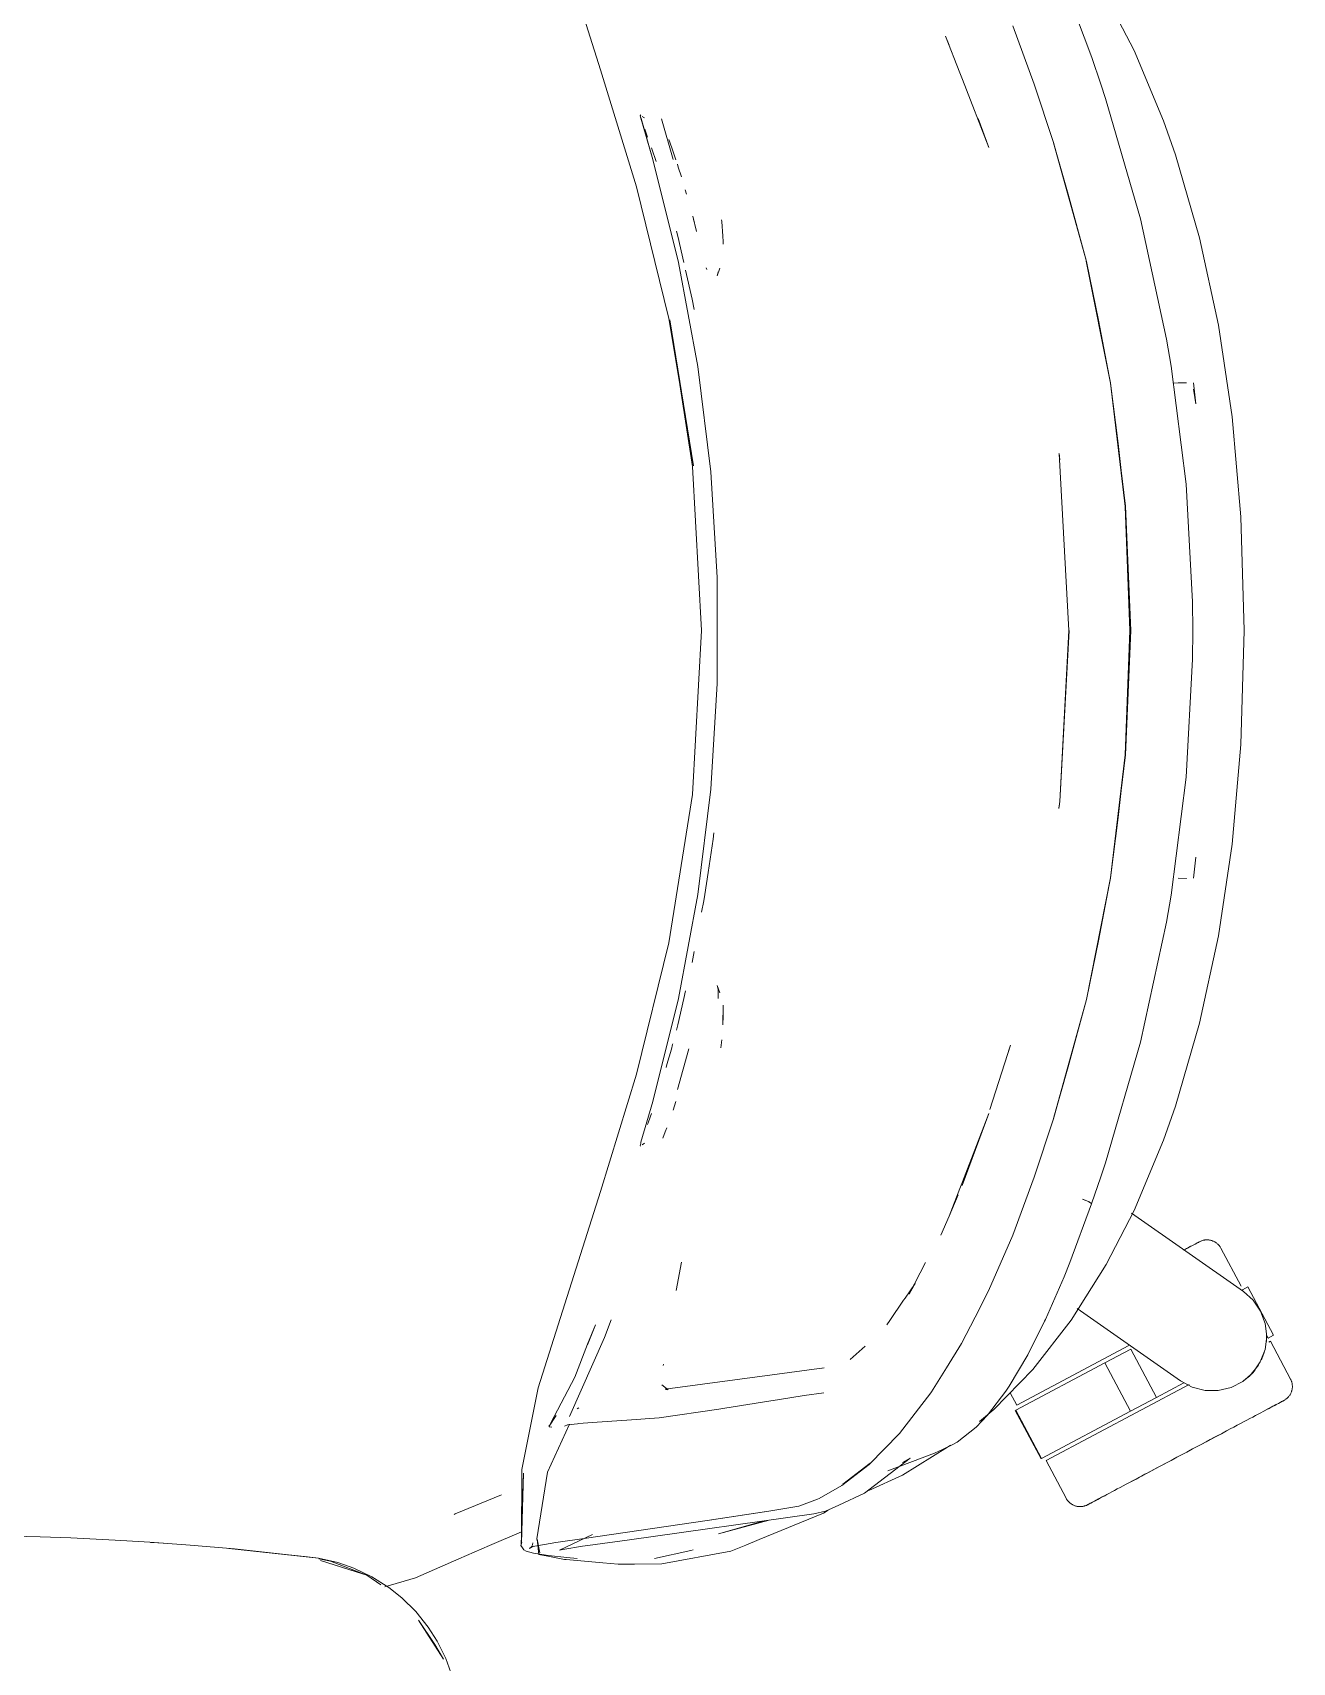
# Model space of a CAD drawing. Header units: millimetres. Extents: x 155927 to 295199, y -4084 to 97293.
# Drawn here: x 201670.8 to 201993.1, y 11062.7 to 11479.9 of the extents above; entities that cross this region are included whole.
import ezdxf

# ---------------------------------------------------------------- set-up
doc = ezdxf.new("R2010")
doc.units = ezdxf.units.MM
doc.header["$MEASUREMENT"] = 0
doc.layers.add('G-IMPT', color=8, linetype='CONTINUOUS', lineweight=9)
doc.layers.add('I-FURN', color=8, linetype='CONTINUOUS', lineweight=9)

msp = doc.modelspace()

# ---------------------------------------------------------------- linework, layer by layer
at = {"layer": 'G-IMPT'}
for p, q in [((201816.13, 11470.41), (201800.14, 11520.65)), ((201952.6, 11475.29), (201945.51, 11489.07)), ((201941.79, 11473.5), (201936.19, 11488.57)), ((201927.02, 11466.72), (201921.56, 11481.6)), ((201908.06, 11469.64), (201904.33, 11478.96)), ((201904.33, 11478.96), (201905.33, 11476.72)), ((201941.79, 11473.5), (201944.13, 11466.67)), ((201960.12, 11457.32), (201952.6, 11475.29)), ((201825.31, 11440.43), (201816.13, 11470.41)), ((201908.72, 11467.91), (201908.06, 11469.64)), ((201915.43, 11450.46), (201908.72, 11467.91)), ((201927.02, 11466.72), (201932.03, 11451.8)), ((201945.33, 11463.07), (201944.13, 11466.67)), ((201945.33, 11463.07), (201954.27, 11432.24)), ((201826.27, 11458.6), (201826.41, 11458.85)), ((201829.54, 11447.38), (201826.27, 11458.6)), ((201829.54, 11447.38), (201826.43, 11458.2)), ((201826.48, 11457.91), (201826.43, 11458.2)), ((201829.54, 11447.38), (201826.48, 11457.91)), ((201827.36, 11458.06), (201826.75, 11458.45)), ((201827.36, 11458.06), (201827.15, 11458.21)), ((201834.74, 11447.38), (201831.7, 11457.81)), ((201915.43, 11450.46), (201912.71, 11457.89)), ((201960.12, 11457.32), (201963.19, 11448.58)), ((201827.82, 11454.13), (201827.42, 11455.2)), ((201828.16, 11453.16), (201827.82, 11454.13)), ((201833.61, 11452.56), (201834.37, 11450.4)), ((201935.76, 11438.55), (201931.99, 11451.71)), ((201940.41, 11421.3), (201931.99, 11451.71)), ((201940.41, 11421.3), (201932.03, 11451.8)), ((201829.15, 11450.41), (201829.44, 11449.61)), ((201830.17, 11447.38), (201829.44, 11449.61)), ((201836.09, 11421.06), (201829.54, 11447.38)), ((201830.17, 11447.38), (201830.32, 11446.92)), ((201834.63, 11449.68), (201834.37, 11450.4)), ((201834.63, 11449.68), (201835.4, 11447.37)), ((201963.19, 11448.58), (201969.37, 11427.34)), ((201835.78, 11446.24), (201836.02, 11445.46)), ((201836.02, 11445.46), (201836.81, 11442.97)), ((201825.31, 11440.43), (201833.63, 11406.75)), ((201837.8, 11439.67), (201838.13, 11438.55)), ((201935.76, 11438.55), (201940.41, 11421.3)), ((201839.71, 11432.88), (201840.71, 11429.02)), ((201839.71, 11432.88), (201840.1, 11431.35)), ((201847.13, 11431.53), (201847.1, 11432.01)), ((201847.41, 11427.82), (201847.13, 11431.53)), ((201960.94, 11401.45), (201954.27, 11432.24)), ((201835.86, 11427.8), (201835.52, 11429.08)), ((201837.41, 11421.05), (201835.86, 11427.8)), ((201847.41, 11427.82), (201847.51, 11426.45)), ((201847.51, 11425.75), (201847.51, 11426.45)), ((201969.37, 11427.34), (201974.18, 11404.98)), ((201836.09, 11421.06), (201841.02, 11394.4)), ((201839.57, 11411.65), (201837.86, 11419.07)), ((201843.31, 11419.26), (201843.17, 11419.67)), ((201845.98, 11417.66), (201846.66, 11419.61)), ((201845.98, 11417.66), (201846.19, 11418.71)), ((201946.59, 11390.18), (201940.37, 11421.42)), ((201940.37, 11421.42), (201946.58, 11390.25)), ((201940.41, 11421.3), (201943.49, 11406.28)), ((201840.04, 11409.02), (201839.57, 11411.65)), ((201833.63, 11406.75), (201839.88, 11369.01)), ((201839.62, 11368.83), (201833.89, 11406.37)), ((201839.88, 11369.01), (201833.89, 11406.37)), ((201946.59, 11390.18), (201943.49, 11406.28)), ((201962.12, 11394.53), (201960.94, 11401.45)), ((201977.67, 11381.56), (201974.18, 11404.98)), ((201841.02, 11394.4), (201844.32, 11367.48)), ((201965.94, 11364.36), (201962.12, 11394.53)), ((201950.41, 11358.66), (201946.58, 11390.25)), ((201948.53, 11374.7), (201946.59, 11390.18)), ((201950.37, 11358.62), (201946.59, 11390.18)), ((201962.67, 11390.17), (201963.92, 11390.22)), ((201966.01, 11390.29), (201963.92, 11390.22)), ((201966.01, 11390.29), (201965.9, 11390.29)), ((201967.77, 11390.26), (201968.42, 11384.85)), ((201967.85, 11388.61), (201968.42, 11384.85)), ((201979.93, 11355.99), (201977.67, 11381.56)), ((201933.37, 11372.12), (201933.41, 11371.88)), ((201935.92, 11326.85), (201933.42, 11372.19)), ((201933.42, 11372.19), (201933.65, 11370.57)), ((201948.53, 11374.7), (201950.37, 11358.62)), ((201839.62, 11368.83), (201841.98, 11326.85)), ((201933.65, 11370.57), (201933.41, 11371.88)), ((201845.97, 11340.41), (201844.32, 11367.48)), ((201967.55, 11334.16), (201965.94, 11364.36)), ((201950.37, 11358.62), (201951.05, 11343.73)), ((201950.37, 11358.62), (201951.51, 11326.85)), ((201951.74, 11326.85), (201950.41, 11358.66)), ((201980.78, 11326.85), (201979.93, 11355.99)), ((201951.05, 11343.73), (201951.51, 11326.85)), ((201845.97, 11313.29), (201845.97, 11340.41)), ((201967.55, 11334.16), (201967.65, 11326.85)), ((201839.62, 11284.86), (201841.98, 11326.85)), ((201935.97, 11326.85), (201933.65, 11283.12)), ((201935.92, 11326.85), (201933.65, 11283.12)), ((201950.37, 11295.07), (201951.51, 11326.85)), ((201950.41, 11295.03), (201951.74, 11326.85)), ((201951.05, 11309.96), (201951.51, 11326.85)), ((201967.55, 11319.53), (201967.65, 11326.85)), ((201979.93, 11297.7), (201980.78, 11326.85)), ((201967.55, 11319.53), (201965.94, 11289.33)), ((201845.97, 11313.29), (201844.32, 11286.21)), ((201951.05, 11309.96), (201950.37, 11295.07)), ((201977.67, 11272.13), (201979.93, 11297.7)), ((201950.41, 11295.03), (201946.58, 11263.44)), ((201950.37, 11295.07), (201946.59, 11263.52)), ((201950.37, 11295.07), (201948.53, 11278.99)), ((201965.94, 11289.33), (201962.12, 11259.16)), ((201833.63, 11246.94), (201839.62, 11284.86)), ((201841.02, 11259.3), (201844.32, 11286.21)), ((201933.37, 11281.57), (201933.41, 11281.81)), ((201933.65, 11283.12), (201933.38, 11281.34)), ((201933.65, 11283.12), (201933.41, 11281.81)), ((201946.59, 11263.52), (201948.53, 11278.99)), ((201843.64, 11264.92), (201844.94, 11273.45)), ((201844.94, 11273.45), (201845.12, 11275.11)), ((201974.18, 11248.71), (201977.67, 11272.13)), ((201967.77, 11263.43), (201968.42, 11268.85)), ((201843.64, 11264.92), (201842.79, 11259.3)), ((201940.41, 11232.39), (201946.59, 11263.52)), ((201946.59, 11263.52), (201943.49, 11247.41)), ((201940.41, 11232.39), (201946.58, 11263.44)), ((201963.92, 11263.47), (201966.01, 11263.4)), ((201966.01, 11263.4), (201965.9, 11263.4)), ((201836.09, 11232.63), (201841.02, 11259.3)), ((201841.99, 11254.77), (201842.54, 11257.67)), ((201842.79, 11259.3), (201842.54, 11257.67)), ((201962.12, 11259.16), (201960.94, 11252.24)), ((201954.27, 11221.45), (201960.94, 11252.24)), ((201833.63, 11246.94), (201825.31, 11213.26)), ((201940.41, 11232.39), (201943.49, 11247.41)), ((201969.37, 11226.35), (201974.18, 11248.71)), ((201840.06, 11244.66), (201839.53, 11241.85)), ((201837.86, 11234.62), (201837.41, 11232.64)), ((201846.19, 11234.99), (201845.98, 11236.03)), ((201845.98, 11236.03), (201846.66, 11234.08)), ((201846.19, 11234.99), (201846.22, 11232.68)), ((201836.09, 11232.63), (201829.54, 11206.31)), ((201835.86, 11225.89), (201837.41, 11232.64)), ((201846.24, 11232.82), (201846.22, 11232.68)), ((201847.52, 11230.98), (201847.43, 11225.92)), ((201847.52, 11230.98), (201847.51, 11228.19)), ((201940.41, 11232.39), (201931.99, 11201.98)), ((201940.41, 11232.39), (201932.03, 11201.89)), ((201935.76, 11215.14), (201940.41, 11232.39)), ((201847.43, 11225.92), (201847.51, 11228.19)), ((201963.19, 11205.11), (201969.37, 11226.35)), ((201835.86, 11225.89), (201835.52, 11224.6)), ((201847.12, 11222.13), (201846.9, 11220.03)), ((201834.24, 11219.73), (201833.12, 11215.74)), ((201834.24, 11219.73), (201834.56, 11220.87)), ((201834.56, 11220.87), (201834.6, 11221.05)), ((201835.83, 11209.41), (201838.74, 11219.8)), ((201920.96, 11220.7), (201915.71, 11204.22)), ((201920.96, 11220.7), (201919.89, 11217.27)), ((201954.27, 11221.45), (201945.33, 11190.62)), ((201833.12, 11215.74), (201832.92, 11215.05)), ((201935.76, 11215.14), (201931.99, 11201.98)), ((201816.13, 11183.29), (201825.31, 11213.26)), ((201829.54, 11206.31), (201826.47, 11195.88)), ((201835.38, 11206.32), (201834.66, 11204.1)), ((201963.19, 11205.11), (201960.12, 11196.37)), ((201828.38, 11201.11), (201828.14, 11200.45)), ((201828.38, 11201.11), (201829.13, 11203.21)), ((201915.43, 11203.23), (201908.61, 11184.82)), ((201915.43, 11203.23), (201908.72, 11185.78)), ((201932.03, 11201.89), (201927.02, 11186.97)), ((201832.67, 11198.56), (201832.06, 11196.9)), ((201832.67, 11198.56), (201833.04, 11199.57)), ((201826.27, 11195.09), (201826.33, 11195.31)), ((201826.36, 11194.85), (201826.27, 11195.09)), ((201826.33, 11195.31), (201826.4, 11195.61)), ((201826.4, 11195.61), (201826.47, 11195.88)), ((201827.36, 11195.63), (201826.75, 11195.24)), ((201827.36, 11195.63), (201827.15, 11195.48)), ((201960.12, 11196.37), (201952.6, 11178.4)), ((201945.33, 11190.62), (201944.13, 11187.02)), ((201908.72, 11185.78), (201908.06, 11184.05)), ((201921.56, 11172.09), (201927.02, 11186.97)), ((201941.73, 11180.08), (201944.13, 11187.02)), ((201816.13, 11183.29), (201800.14, 11133.04)), ((201905.33, 11176.97), (201908.06, 11184.05)), ((201905.33, 11176.97), (201907.64, 11182.42)), ((201936.19, 11165.12), (201941.76, 11180.09)), ((201940.5, 11180.87), (201939.44, 11181.29)), ((201939.44, 11181.29), (201940.03, 11181.07)), ((201940.5, 11180.87), (201940.03, 11181.07)), ((201940.5, 11180.87), (201941.14, 11180.59)), ((201940.5, 11180.87), (201941.32, 11180.49)), ((201941.14, 11180.59), (201941.32, 11180.49)), ((201941.73, 11180.22), (201941.32, 11180.49)), ((201941.32, 11180.49), (201941.72, 11180.26)), ((201941.73, 11180.22), (201941.72, 11180.26)), ((201941.76, 11180.09), (201941.73, 11180.22)), ((201941.73, 11180.22), (201941.73, 11180.08)), ((201903.14, 11172.13), (201905.33, 11176.97)), ((201945.51, 11164.62), (201952.6, 11178.4)), ((201921.56, 11172.09), (201915.39, 11157.87)), ((201836.85, 11165.17), (201835.44, 11157.92)), ((201899.26, 11165.08), (201895.08, 11156.98)), ((201934.71, 11161.44), (201936.19, 11165.12)), ((201936.54, 11150.33), (201945.51, 11164.62)), ((201896.58, 11159.75), (201894.02, 11156)), ((201896.58, 11159.75), (201895.08, 11156.98)), ((201929.94, 11150.48), (201934.71, 11161.44)), ((201893.63, 11155.42), (201890.13, 11150.28)), ((201894.02, 11156), (201893.63, 11155.42)), ((201912, 11151.14), (201915.39, 11157.87)), ((201912, 11151.14), (201908.43, 11144.35)), ((201814.84, 11149.13), (201812.81, 11144.02)), ((201812.81, 11144.02), (201814.61, 11148.56)), ((201812.82, 11144.23), (201814.84, 11149.13)), ((201818.86, 11150.45), (201817.12, 11145.87)), ((201890.13, 11150.28), (201889.38, 11149.18)), ((201929.94, 11150.48), (201925.41, 11141.43)), ((201929.72, 11150.04), (201925.41, 11141.43)), ((201929.94, 11150.48), (201925.72, 11142.03)), ((201936.54, 11150.33), (201926.73, 11137.73)), ((201929.72, 11150.04), (201929.94, 11150.48)), ((201817.12, 11145.87), (201808.19, 11125.71)), ((201809.57, 11135.76), (201812.82, 11144.23)), ((201883.86, 11143.65), (201879.95, 11140.31)), ((201904.66, 11138.12), (201908.43, 11144.35)), ((201832.17, 11138.7), (201832.22, 11139.05)), ((201925.41, 11141.43), (201920.68, 11133.43)), ((201925.41, 11141.43), (201925.72, 11142.03)), ((201809.57, 11135.76), (201804.29, 11125.65)), ((201860.01, 11136.37), (201832.67, 11132.64)), ((201860.01, 11136.37), (201873.36, 11138.15)), ((201873.36, 11138.15), (201872.89, 11138.01)), ((201904.66, 11138.12), (201900.78, 11132.02)), ((201916.77, 11127.43), (201926.73, 11137.73)), ((201800.14, 11133.04), (201795.95, 11112.09)), ((201831.82, 11133.75), (201833.38, 11132.51)), ((201832.67, 11132.64), (201832.94, 11132.59)), ((201833.17, 11132.55), (201832.94, 11132.59)), ((201868.2, 11131.02), (201861.36, 11129.96)), ((201868.2, 11131.02), (201873.27, 11131.76)), ((201892.59, 11121.33), (201900.61, 11131.77)), ((201900.61, 11131.77), (201900.78, 11132.02)), ((201915.1, 11126.01), (201919.82, 11132.14)), ((201919.82, 11132.14), (201920.68, 11133.43)), ((201802.94, 11123.2), (201804.78, 11125.9)), ((201810.57, 11127.88), (201810.13, 11127.61)), ((201831.16, 11125.37), (201846.38, 11127.58)), ((201846.38, 11127.58), (201847.93, 11127.83)), ((201847.93, 11127.83), (201859.7, 11129.69)), ((201861.36, 11129.96), (201859.7, 11129.69)), ((201915.1, 11126.01), (201912.21, 11122.99)), ((201913.1, 11124.43), (201916.77, 11127.43)), ((201802.58, 11111.39), (201808.16, 11123.68)), ((201802.94, 11123.2), (201802.9, 11123.36)), ((201802.94, 11123.2), (201804.29, 11125.65)), ((201802.96, 11123.07), (201802.94, 11123.2)), ((201803.65, 11122.92), (201802.96, 11123.07)), ((201806.92, 11123.23), (201807.69, 11123.51)), ((201807.75, 11123.53), (201807.69, 11123.51)), ((201810.21, 11123.81), (201807.75, 11123.53)), ((201810.21, 11123.81), (201810.58, 11123.86)), ((201813.99, 11124.11), (201810.58, 11123.86)), ((201813.99, 11124.11), (201822.84, 11124.74)), ((201831.08, 11125.36), (201822.84, 11124.74)), ((201831.16, 11125.37), (201831.08, 11125.36)), ((201907.34, 11119.13), (201912.21, 11122.99)), ((201884.85, 11113.43), (201892.59, 11121.33)), ((201904.85, 11117.82), (201893.4, 11110.7)), ((201906.21, 11118.51), (201903.77, 11117.34)), ((201904.85, 11117.82), (201905.62, 11118.32)), ((201906.21, 11118.51), (201907.34, 11119.13)), ((201884.85, 11113.43), (201877.89, 11108.01)), ((201878.11, 11108.34), (201885.06, 11113.74)), ((201885.06, 11113.74), (201881.49, 11110.93)), ((201895.29, 11114.99), (201883.64, 11106.07)), ((201889.63, 11111.76), (201901.54, 11116.27)), ((201895.29, 11114.99), (201893.34, 11113.87)), ((201903.77, 11117.34), (201901.54, 11116.27)), ((201796.38, 11111.2), (201795.8, 11092.76)), ((201795.95, 11112.09), (201795.9, 11093.22)), ((201796.38, 11111.2), (201795.9, 11093.22)), ((201802.58, 11111.39), (201799.86, 11094.34)), ((201878.11, 11108.34), (201881.49, 11110.93)), ((201893.4, 11110.7), (201884.77, 11106.72)), ((201790.8, 11105.66), (201778.95, 11100.73)), ((201877.89, 11108.01), (201872.05, 11104.72)), ((201883.64, 11106.07), (201877.06, 11103.01)), ((201843.4, 11099.06), (201858.59, 11101.39)), ((201844.01, 11099.16), (201859.17, 11101.46)), ((201844.01, 11099.16), (201858.59, 11101.39)), ((201873.14, 11100.95), (201856.69, 11094.16)), ((201866.84, 11102.76), (201859.17, 11101.46)), ((201871.63, 11104.51), (201866.84, 11102.76)), ((201870.71, 11100.79), (201873.7, 11101.44)), ((201871.63, 11104.51), (201872.05, 11104.72)), ((201874.31, 11101.73), (201873.14, 11100.95)), ((201877.06, 11103.01), (201873.7, 11101.44)), ((201778.68, 11100.63), (201778.95, 11100.73)), ((201843.4, 11099.06), (201812.53, 11094.51)), ((201823.49, 11094.12), (201870.71, 11100.79)), ((201846.29, 11095.67), (201859.23, 11099.17)), ((201846.29, 11095.67), (201858.01, 11098.98)), ((201660.46, 11095.18), (201672.77, 11094.89)), ((201680.65, 11094.59), (201672.77, 11094.89)), ((201680.65, 11094.59), (201691.95, 11094.06)), ((201700.83, 11093.49), (201691.95, 11094.06)), ((201700.83, 11093.49), (201711.11, 11092.77)), ((201702.87, 11093.36), (201700.96, 11093.45)), ((201702.87, 11093.36), (201704.29, 11093.22)), ((201722.51, 11091.78), (201711.11, 11092.77)), ((201779.91, 11089.21), (201787.74, 11092.63)), ((201787.74, 11092.63), (201795.91, 11096.19)), ((201795.77, 11092.64), (201795.96, 11093.5)), ((201795.77, 11092.64), (201796.17, 11092.07)), ((201795.8, 11092.76), (201795.9, 11093.22)), ((201795.9, 11093.22), (201795.94, 11093.39)), ((201795.96, 11093.5), (201795.94, 11093.39)), ((201799.03, 11092.46), (201797.93, 11091.9)), ((201798.41, 11092.29), (201804.68, 11093.4)), ((201799.03, 11092.46), (201798.41, 11092.29)), ((201798.75, 11092.83), (201798.43, 11092.29)), ((201798.75, 11092.83), (201798.83, 11093.33)), ((201800.55, 11090.76), (201799.86, 11094.34)), ((201800.55, 11090.76), (201799.92, 11094.3)), ((201799.92, 11094.3), (201800.31, 11090.35)), ((201812.53, 11094.51), (201804.68, 11093.4)), ((201814.08, 11095.49), (201805.64, 11091.49)), ((201806.51, 11091.63), (201811.53, 11092.46)), ((201811.53, 11092.46), (201812.83, 11092.68)), ((201823.49, 11094.12), (201812.83, 11092.68)), ((201849.47, 11091.17), (201853.33, 11092.77)), ((201856.69, 11094.16), (201853.33, 11092.77)), ((201743.95, 11089.43), (201720.99, 11091.88)), ((201720.99, 11091.88), (201741.13, 11089.76)), ((201743.95, 11089.43), (201722.51, 11091.78)), ((201743.95, 11089.43), (201741.13, 11089.76)), ((201743.95, 11089.43), (201748.91, 11088.27)), ((201744.02, 11089.21), (201747.08, 11088.63)), ((201756.3, 11085.03), (201744.44, 11088.84)), ((201753.59, 11085.93), (201744.44, 11088.84)), ((201747.08, 11088.63), (201756.3, 11085.03)), ((201768.78, 11084.35), (201779.91, 11089.21)), ((201796.54, 11091.57), (201796.17, 11092.07)), ((201796.54, 11091.57), (201797.08, 11091.25)), ((201798.94, 11090.7), (201797.08, 11091.25)), ((201798.43, 11092.29), (201797.93, 11091.9)), ((201802.22, 11090.17), (201798.94, 11090.7)), ((201802.63, 11089.91), (201800.31, 11090.35)), ((201802.22, 11090.17), (201802.83, 11090.09)), ((201802.63, 11089.91), (201806.88, 11089.1)), ((201807.52, 11089.57), (201802.83, 11090.09)), ((201805.64, 11091.49), (201806.51, 11091.63)), ((201807.35, 11089.05), (201806.88, 11089.1)), ((201816.68, 11088.25), (201807.35, 11089.05)), ((201807.52, 11089.57), (201810.11, 11089.36)), ((201829.91, 11089.35), (201839.21, 11091.39)), ((201831.77, 11087.94), (201849.47, 11091.17)), ((201839.21, 11091.39), (201839.79, 11091.54)), ((201753.04, 11086.82), (201748.91, 11088.27)), ((201757.62, 11084.63), (201753.04, 11086.82)), ((201756.3, 11085.03), (201753.59, 11085.93)), ((201756.3, 11085.03), (201759.88, 11082.61)), ((201757.62, 11084.63), (201761.95, 11081.9)), ((201768.78, 11084.35), (201760.96, 11082.09)), ((201816.68, 11088.25), (201820.63, 11087.91)), ((201820.63, 11087.91), (201824.8, 11087.91)), ((201831.77, 11087.94), (201824.8, 11087.91)), ((201765.25, 11079.28), (201761.95, 11081.9)), ((201768.86, 11075.73), (201765.25, 11079.28)), ((201768.86, 11075.73), (201772.05, 11071.76)), ((201775.91, 11063.6), (201769.59, 11073.55)), ((201773.75, 11067.28), (201769.59, 11073.55)), ((201774.32, 11068.21), (201772.05, 11071.76)), ((201776.56, 11063.7), (201774.32, 11068.21)), ((201775.91, 11063.6), (201773.75, 11067.28)), ((201776.56, 11063.7), (201778.27, 11058.93))]:
    msp.add_line(p, q, dxfattribs=at)
at = {"layer": 'I-FURN'}
for p, q in [((201951.98, 11177.72), (201980.57, 11157.71)), ((201965.24, 11168.22), (201965.78, 11168.51)), ((201966.05, 11168.65), (201965.54, 11168.38)), ((201965.78, 11168.51), (201966.28, 11168.77)), ((201966.54, 11168.91), (201966.05, 11168.65)), ((201966.28, 11168.77), (201966.74, 11169.02)), ((201966.98, 11169.15), (201966.54, 11168.91)), ((201966.74, 11169.02), (201967.17, 11169.25)), ((201967.39, 11169.36), (201966.98, 11169.15)), ((201967.17, 11169.25), (201967.57, 11169.46)), ((201967.76, 11169.56), (201967.39, 11169.36)), ((201967.57, 11169.46), (201967.92, 11169.65)), ((201968.1, 11169.74), (201967.76, 11169.56)), ((201967.92, 11169.65), (201968.24, 11169.82)), ((201968.4, 11169.9), (201968.1, 11169.74)), ((201968.24, 11169.82), (201968.52, 11169.96)), ((201968.66, 11170.04), (201968.4, 11169.9)), ((201968.52, 11169.96), (201968.76, 11170.09)), ((201968.87, 11170.15), (201968.66, 11170.04)), ((201968.76, 11170.09), (201968.96, 11170.2)), ((201969.05, 11170.25), (201968.87, 11170.15)), ((201968.96, 11170.2), (201969.12, 11170.29)), ((201969.19, 11170.32), (201969.05, 11170.25)), ((201969.12, 11170.29), (201969.25, 11170.35)), ((201969.3, 11170.38), (201969.19, 11170.32)), ((201969.25, 11170.35), (201969.33, 11170.39)), ((201969.36, 11170.41), (201969.3, 11170.38)), ((201969.33, 11170.39), (201969.37, 11170.42)), ((201969.38, 11170.42), (201969.36, 11170.41)), ((201969.37, 11170.42), (201969.38, 11170.42)), ((201969.38, 11170.42), (201969.52, 11170.49)), ((201969.52, 11170.49), (201969.67, 11170.56)), ((201969.67, 11170.56), (201969.82, 11170.62)), ((201969.82, 11170.62), (201969.97, 11170.68)), ((201969.97, 11170.68), (201970.12, 11170.72)), ((201970.12, 11170.72), (201970.28, 11170.77)), ((201970.28, 11170.77), (201970.43, 11170.8)), ((201970.43, 11170.8), (201970.59, 11170.83)), ((201970.59, 11170.83), (201970.75, 11170.86)), ((201970.75, 11170.86), (201970.91, 11170.88)), ((201970.91, 11170.88), (201971.07, 11170.89)), ((201971.07, 11170.89), (201971.23, 11170.89)), ((201971.23, 11170.89), (201971.39, 11170.89)), ((201971.39, 11170.89), (201971.55, 11170.88)), ((201971.55, 11170.88), (201971.72, 11170.87)), ((201971.72, 11170.87), (201971.88, 11170.85)), ((201971.88, 11170.85), (201972.03, 11170.82)), ((201972.03, 11170.82), (201972.19, 11170.78)), ((201972.19, 11170.78), (201972.35, 11170.74)), ((201972.35, 11170.74), (201972.5, 11170.7)), ((201972.5, 11170.7), (201972.65, 11170.64)), ((201972.65, 11170.64), (201972.8, 11170.59)), ((201972.8, 11170.59), (201972.95, 11170.52)), ((201972.95, 11170.52), (201973.1, 11170.45)), ((201973.1, 11170.45), (201973.24, 11170.38)), ((201973.24, 11170.38), (201973.38, 11170.29)), ((201973.38, 11170.29), (201973.51, 11170.21)), ((201973.51, 11170.21), (201973.65, 11170.11)), ((201973.65, 11170.11), (201973.77, 11170.02)), ((201973.77, 11170.02), (201973.9, 11169.91)), ((201973.9, 11169.91), (201974.02, 11169.81)), ((201974.02, 11169.81), (201974.13, 11169.69)), ((201974.13, 11169.69), (201974.25, 11169.58)), ((201974.25, 11169.58), (201974.35, 11169.46)), ((201974.35, 11169.46), (201974.45, 11169.33)), ((201974.45, 11169.33), (201974.55, 11169.2)), ((201974.55, 11169.2), (201974.64, 11169.07)), ((201974.64, 11169.07), (201974.73, 11168.93)), ((201974.73, 11168.93), (201974.81, 11168.79)), ((201974.81, 11168.79), (201974.83, 11168.75)), ((201979.98, 11159.07), (201974.83, 11168.75)), ((201979.97, 11159.06), (201979.98, 11159.07)), ((201980.33, 11158.12), (201981.73, 11158.86)), ((201980.42, 11158.17), (201980.33, 11158.12)), ((201980.57, 11157.71), (201983.08, 11155.45)), ((201988.3, 11146.5), (201981.73, 11158.86)), ((201983.08, 11155.45), (201984.98, 11152.66)), ((201964.52, 11134.78), (201938.09, 11153.29)), ((201984.98, 11152.66), (201986.15, 11149.5)), ((201986.15, 11149.5), (201986.53, 11146.15)), ((201922.58, 11128.55), (201951.28, 11143.81)), ((201945.11, 11139.4), (201951.75, 11142.93)), ((201958.32, 11130.57), (201951.75, 11142.93)), ((201986.11, 11142.8), (201984.89, 11139.66)), ((201986.53, 11146.15), (201986.11, 11142.8)), ((201986.5, 11146.52), (201986.9, 11145.76)), ((201988.3, 11146.5), (201986.9, 11145.76)), ((201986.9, 11145.76), (201986.99, 11145.81)), ((201987.11, 11144.74), (201987.49, 11144.94)), ((201992.64, 11135.25), (201987.49, 11144.94)), ((201922.4, 11127.32), (201945.11, 11139.4)), ((201951.68, 11127.03), (201945.11, 11139.4)), ((201982.12, 11136.03), (201984.41, 11138.82)), ((201984.89, 11139.66), (201982.95, 11136.89)), ((201965.38, 11134.32), (201958.32, 11130.57)), ((201967.49, 11133.19), (201964.52, 11134.78)), ((201980.41, 11134.67), (201977.42, 11133.13)), ((201982.95, 11136.89), (201980.41, 11134.67)), ((201980.7, 11134.88), (201982.12, 11136.03)), ((201992.64, 11135.25), (201992.71, 11135.11)), ((201992.71, 11135.11), (201992.78, 11134.96)), ((201992.78, 11134.96), (201992.84, 11134.81)), ((201992.84, 11134.81), (201992.89, 11134.66)), ((201992.89, 11134.66), (201992.94, 11134.51)), ((201992.94, 11134.51), (201992.99, 11134.35)), ((201992.99, 11134.35), (201993.02, 11134.2)), ((201993.02, 11134.2), (201993.05, 11134.04)), ((201920.91, 11131.71), (201922.58, 11128.55)), ((201930.1, 11114.42), (201966.7, 11133.89)), ((201958.32, 11130.57), (201951.68, 11127.03)), ((201970.76, 11132.36), (201967.49, 11133.19)), ((201974.14, 11132.34), (201970.76, 11132.36)), ((201977.42, 11133.13), (201974.14, 11132.34)), ((201991.42, 11130.08), (201991.29, 11129.99)), ((201991.55, 11130.18), (201991.42, 11130.08)), ((201991.67, 11130.28), (201991.55, 11130.18)), ((201991.8, 11130.38), (201991.67, 11130.28)), ((201991.91, 11130.5), (201991.8, 11130.38)), ((201992.02, 11130.61), (201991.91, 11130.5)), ((201992.13, 11130.73), (201992.02, 11130.61)), ((201992.24, 11130.86), (201992.13, 11130.73)), ((201992.33, 11130.98), (201992.24, 11130.86)), ((201992.43, 11131.12), (201992.33, 11130.98)), ((201992.51, 11131.25), (201992.43, 11131.12)), ((201992.59, 11131.39), (201992.51, 11131.25)), ((201992.67, 11131.53), (201992.59, 11131.39)), ((201992.74, 11131.68), (201992.67, 11131.53)), ((201992.8, 11131.83), (201992.74, 11131.68)), ((201992.86, 11131.98), (201992.8, 11131.83)), ((201992.92, 11132.13), (201992.86, 11131.98)), ((201992.96, 11132.28), (201992.92, 11132.13)), ((201993, 11132.44), (201992.96, 11132.28)), ((201993.04, 11132.6), (201993, 11132.44)), ((201993.06, 11132.75), (201993.04, 11132.6)), ((201993.05, 11134.04), (201993.08, 11133.88)), ((201993.08, 11132.91), (201993.06, 11132.75)), ((201993.08, 11133.88), (201993.09, 11133.72)), ((201993.1, 11133.08), (201993.08, 11132.91)), ((201993.09, 11133.72), (201993.1, 11133.56)), ((201993.1, 11133.56), (201993.11, 11133.4)), ((201993.11, 11133.24), (201993.1, 11133.08)), ((201993.11, 11133.4), (201993.11, 11133.24)), ((201922.23, 11127.23), (201928.8, 11114.87)), ((201928.97, 11114.96), (201922.4, 11127.32)), ((201951.68, 11127.03), (201928.97, 11114.96)), ((201982.95, 11125.54), (201983.68, 11125.92)), ((201983.68, 11125.92), (201984.37, 11126.29)), ((201984.37, 11126.29), (201985.03, 11126.65)), ((201985.03, 11126.65), (201985.67, 11126.98)), ((201985.67, 11126.98), (201986.27, 11127.3)), ((201986.58, 11127.47), (201986, 11127.16)), ((201986.27, 11127.3), (201986.84, 11127.61)), ((201987.13, 11127.76), (201986.58, 11127.47)), ((201986.84, 11127.61), (201987.37, 11127.89)), ((201987.65, 11128.04), (201987.13, 11127.76)), ((201987.37, 11127.89), (201987.87, 11128.16)), ((201988.13, 11128.29), (201987.65, 11128.04)), ((201987.87, 11128.16), (201988.34, 11128.4)), ((201988.58, 11128.53), (201988.13, 11128.29)), ((201988.34, 11128.4), (201988.77, 11128.63)), ((201988.99, 11128.75), (201988.58, 11128.53)), ((201988.77, 11128.63), (201989.16, 11128.84)), ((201989.36, 11128.95), (201988.99, 11128.75)), ((201989.16, 11128.84), (201989.52, 11129.03)), ((201989.7, 11129.13), (201989.36, 11128.95)), ((201989.52, 11129.03), (201989.84, 11129.2)), ((201989.99, 11129.28), (201989.7, 11129.13)), ((201989.84, 11129.2), (201990.12, 11129.35)), ((201990.25, 11129.42), (201989.99, 11129.28)), ((201990.12, 11129.35), (201990.36, 11129.48)), ((201990.47, 11129.54), (201990.25, 11129.42)), ((201990.36, 11129.48), (201990.56, 11129.58)), ((201990.65, 11129.63), (201990.47, 11129.54)), ((201990.56, 11129.58), (201990.72, 11129.67)), ((201990.79, 11129.71), (201990.65, 11129.63)), ((201990.72, 11129.67), (201990.84, 11129.73)), ((201990.89, 11129.76), (201990.79, 11129.71)), ((201990.84, 11129.73), (201990.92, 11129.78)), ((201990.95, 11129.79), (201990.89, 11129.76)), ((201990.92, 11129.78), (201990.97, 11129.8)), ((201990.97, 11129.8), (201990.95, 11129.79)), ((201991.01, 11129.82), (201990.97, 11129.8)), ((201990.97, 11129.8), (201990.97, 11129.8)), ((201991.15, 11129.9), (201991.01, 11129.82)), ((201991.29, 11129.99), (201991.15, 11129.9)), ((201975.87, 11121.78), (201974.94, 11121.28)), ((201975.37, 11121.51), (201976.29, 11122)), ((201976.79, 11122.26), (201975.87, 11121.78)), ((201976.29, 11122), (201977.2, 11122.48)), ((201977.2, 11122.48), (201978.09, 11122.95)), ((201978.09, 11122.95), (201978.96, 11123.42)), ((201978.96, 11123.42), (201979.8, 11123.87)), ((201979.8, 11123.87), (201980.63, 11124.3)), ((201980.63, 11124.3), (201981.43, 11124.73)), ((201981.43, 11124.73), (201982.2, 11125.14)), ((201982.2, 11125.14), (201982.95, 11125.54)), ((201968.11, 11117.65), (201967.11, 11117.12)), ((201967.57, 11117.36), (201968.57, 11117.89)), ((201969.11, 11118.18), (201968.11, 11117.65)), ((201968.57, 11117.89), (201969.57, 11118.42)), ((201970.11, 11118.71), (201969.11, 11118.18)), ((201969.57, 11118.42), (201970.56, 11118.95)), ((201971.09, 11119.23), (201970.11, 11118.71)), ((201970.56, 11118.95), (201971.55, 11119.47)), ((201972.07, 11119.76), (201971.09, 11119.23)), ((201971.55, 11119.47), (201972.52, 11119.99)), ((201973.04, 11120.27), (201972.07, 11119.76)), ((201972.52, 11119.99), (201973.48, 11120.51)), ((201974, 11120.78), (201973.04, 11120.27)), ((201973.48, 11120.51), (201974.43, 11121.01)), ((201974.94, 11121.28), (201974, 11120.78)), ((201974.43, 11121.01), (201975.37, 11121.51)), ((201930.1, 11114.42), (201935.25, 11104.74)), ((201960.12, 11113.4), (201959.15, 11112.88)), ((201959.6, 11113.12), (201960.57, 11113.64)), ((201961.11, 11113.92), (201960.12, 11113.4)), ((201960.57, 11113.64), (201961.56, 11114.17)), ((201962.1, 11114.45), (201961.11, 11113.92)), ((201961.56, 11114.17), (201962.56, 11114.69)), ((201963.09, 11114.98), (201962.1, 11114.45)), ((201962.56, 11114.69), (201963.55, 11115.23)), ((201964.1, 11115.51), (201963.09, 11114.98)), ((201963.55, 11115.23), (201964.56, 11115.76)), ((201965.1, 11116.05), (201964.1, 11115.51)), ((201964.56, 11115.76), (201965.56, 11116.29)), ((201966.11, 11116.58), (201965.1, 11116.05)), ((201965.56, 11116.29), (201966.57, 11116.83)), ((201967.11, 11117.12), (201966.11, 11116.58)), ((201966.57, 11116.83), (201967.57, 11117.36)), ((201951.42, 11108.77), (201952.25, 11109.22)), ((201952.71, 11109.46), (201951.87, 11109.01)), ((201952.25, 11109.22), (201953.11, 11109.67)), ((201953.58, 11109.92), (201952.71, 11109.46)), ((201953.11, 11109.67), (201953.99, 11110.14)), ((201954.47, 11110.39), (201953.58, 11109.92)), ((201953.99, 11110.14), (201954.88, 11110.61)), ((201955.37, 11110.88), (201954.47, 11110.39)), ((201954.88, 11110.61), (201955.8, 11111.1)), ((201956.3, 11111.37), (201955.37, 11110.88)), ((201955.8, 11111.1), (201956.73, 11111.59)), ((201957.23, 11111.86), (201956.3, 11111.37)), ((201956.73, 11111.59), (201957.67, 11112.1)), ((201958.18, 11112.37), (201957.23, 11111.86)), ((201957.67, 11112.1), (201958.63, 11112.61)), ((201959.15, 11112.88), (201958.18, 11112.37)), ((201958.63, 11112.61), (201959.6, 11113.12)), ((201944.29, 11104.99), (201943.79, 11104.72)), ((201944.02, 11104.84), (201944.54, 11105.11)), ((201944.83, 11105.27), (201944.29, 11104.99)), ((201944.54, 11105.11), (201945.09, 11105.41)), ((201945.4, 11105.57), (201944.83, 11105.27)), ((201945.09, 11105.41), (201945.67, 11105.72)), ((201945.67, 11105.72), (201946.29, 11106.05)), ((201946.29, 11106.05), (201946.94, 11106.39)), ((201946.94, 11106.39), (201947.61, 11106.75)), ((201947.61, 11106.75), (201948.32, 11107.13)), ((201948.32, 11107.13), (201949.06, 11107.52)), ((201949.06, 11107.52), (201949.82, 11107.92)), ((201949.82, 11107.92), (201950.61, 11108.34)), ((201950.61, 11108.34), (201951.42, 11108.77)), ((201935.27, 11104.7), (201935.25, 11104.74)), ((201935.35, 11104.56), (201935.27, 11104.7)), ((201935.43, 11104.42), (201935.35, 11104.56)), ((201935.52, 11104.29), (201935.43, 11104.42)), ((201935.62, 11104.16), (201935.52, 11104.29)), ((201935.72, 11104.04), (201935.62, 11104.16)), ((201935.83, 11103.91), (201935.72, 11104.04)), ((201935.94, 11103.8), (201935.83, 11103.91)), ((201936.05, 11103.69), (201935.94, 11103.8)), ((201936.17, 11103.58), (201936.05, 11103.69)), ((201936.3, 11103.48), (201936.17, 11103.58)), ((201936.43, 11103.38), (201936.3, 11103.48)), ((201936.56, 11103.28), (201936.43, 11103.38)), ((201936.69, 11103.2), (201936.56, 11103.28)), ((201936.83, 11103.12), (201936.69, 11103.2)), ((201936.97, 11103.04), (201936.83, 11103.12)), ((201937.12, 11102.97), (201936.97, 11103.04)), ((201937.27, 11102.91), (201937.12, 11102.97)), ((201937.42, 11102.85), (201937.27, 11102.91)), ((201937.57, 11102.79), (201937.42, 11102.85)), ((201937.72, 11102.75), (201937.57, 11102.79)), ((201937.88, 11102.71), (201937.72, 11102.75)), ((201938.04, 11102.67), (201937.88, 11102.71)), ((201938.2, 11102.65), (201938.04, 11102.67)), ((201938.36, 11102.63), (201938.2, 11102.65)), ((201938.52, 11102.61), (201938.36, 11102.63)), ((201938.68, 11102.6), (201938.52, 11102.61)), ((201938.84, 11102.6), (201938.68, 11102.6)), ((201939, 11102.61), (201938.84, 11102.6)), ((201939.16, 11102.62), (201939, 11102.61)), ((201939.32, 11102.63), (201939.16, 11102.62)), ((201939.48, 11102.66), (201939.32, 11102.63)), ((201939.64, 11102.69), (201939.48, 11102.66)), ((201939.8, 11102.72), (201939.64, 11102.69)), ((201939.95, 11102.77), (201939.8, 11102.72)), ((201940.11, 11102.82), (201939.95, 11102.77)), ((201940.26, 11102.87), (201940.11, 11102.82)), ((201940.41, 11102.93), (201940.26, 11102.87)), ((201940.55, 11103), (201940.41, 11102.93)), ((201940.7, 11103.07), (201940.55, 11103)), ((201940.74, 11103.1), (201940.7, 11103.08)), ((201940.7, 11103.08), (201940.7, 11103.07)), ((201940.7, 11103.07), (201940.72, 11103.08)), ((201940.72, 11103.08), (201940.78, 11103.12)), ((201940.83, 11103.14), (201940.74, 11103.1)), ((201940.78, 11103.12), (201940.88, 11103.17)), ((201940.95, 11103.21), (201940.83, 11103.14)), ((201940.88, 11103.17), (201941.02, 11103.24)), ((201941.11, 11103.29), (201940.95, 11103.21)), ((201941.02, 11103.24), (201941.2, 11103.34)), ((201941.31, 11103.4), (201941.11, 11103.29)), ((201941.2, 11103.34), (201941.42, 11103.46)), ((201941.55, 11103.53), (201941.31, 11103.4)), ((201941.42, 11103.46), (201941.68, 11103.59)), ((201941.83, 11103.68), (201941.55, 11103.53)), ((201941.68, 11103.59), (201941.97, 11103.75)), ((201942.15, 11103.84), (201941.83, 11103.68)), ((201941.97, 11103.75), (201942.31, 11103.93)), ((201942.5, 11104.03), (201942.15, 11103.84)), ((201942.31, 11103.93), (201942.68, 11104.13)), ((201942.9, 11104.24), (201942.5, 11104.03)), ((201942.68, 11104.13), (201943.09, 11104.35)), ((201943.33, 11104.47), (201942.9, 11104.24)), ((201943.09, 11104.35), (201943.54, 11104.58)), ((201943.79, 11104.72), (201943.33, 11104.47)), ((201943.54, 11104.58), (201944.02, 11104.84))]:
    msp.add_line(p, q, dxfattribs=at)
for points in [[(201986.5, 11146.52), (201986.51, 11146.29), (201986.51, 11145.75), (201986.47, 11145.08), (201986.43, 11144.71)], [(201983.57, 11137.61), (201983.23, 11137.19), (201982.9, 11136.76), (201982.47, 11136.37)]]:
    msp.add_open_spline(points, degree=3, dxfattribs=at)
msp.add_open_spline([(201985.91, 11142.1), (201985.76, 11141.63), (201985.54, 11141), (201985.24, 11140.37), (201985.17, 11140.21)], degree=3, knots=[-0.6, -0.6, -0.6, -0.6, -0.5, -0.4680239, -0.4680239, -0.4680239, -0.4680239], dxfattribs=at)

doc.saveas('drawing.dxf')
